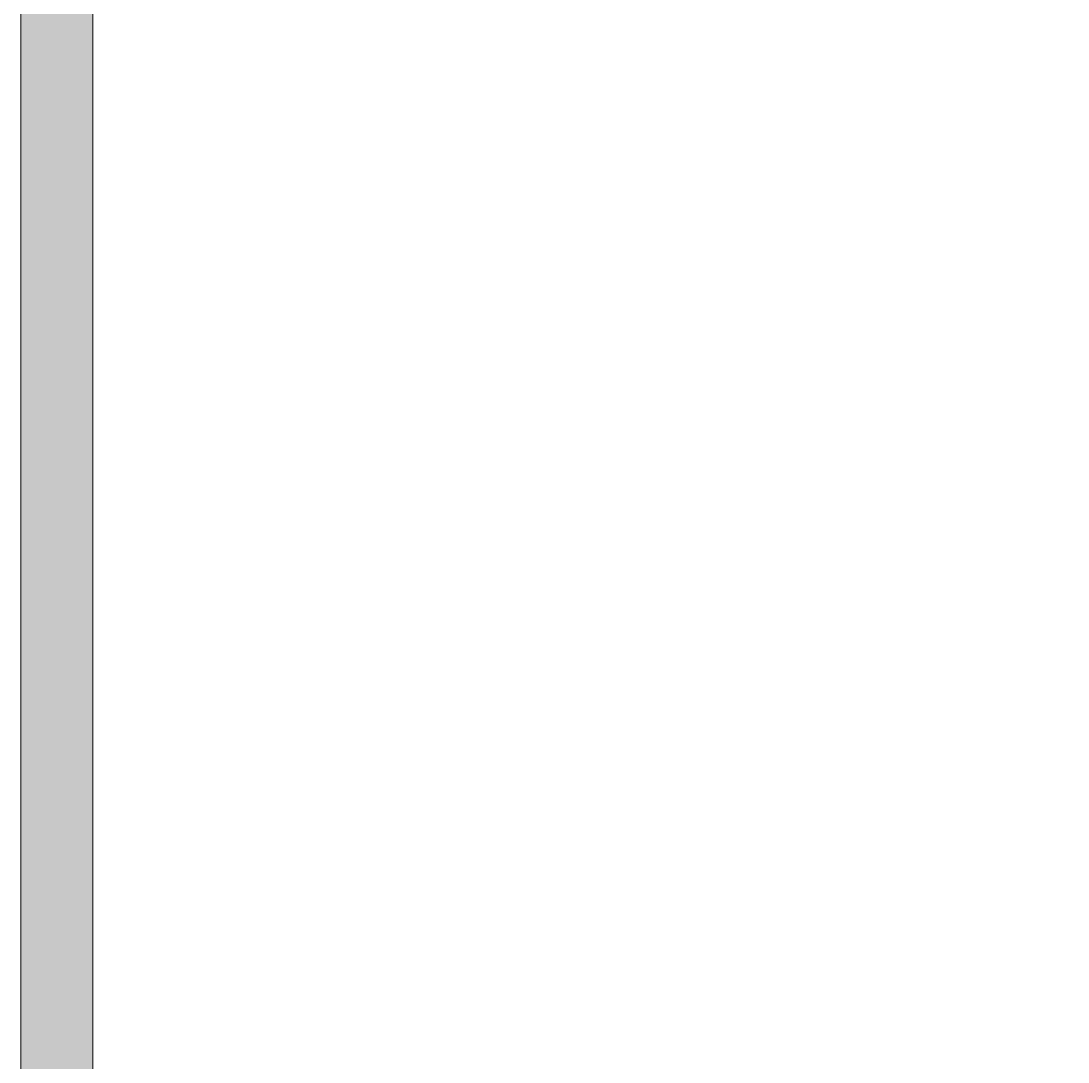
# Model space of a CAD drawing. Header units: millimetres. Extents: x -11245 to 8231, y -22520 to -3800.
# Drawn here: x -6069 to -5487, y -11307 to -10728 of the extents above; entities that cross this region are included whole.
import ezdxf

# ---------------------------------------------------------------- set-up
doc = ezdxf.new("R2010")
doc.units = ezdxf.units.MM
doc.layers.add('A-DETL-GENF', color=92, linetype='Continuous', lineweight=9)
doc.layers.add('A-DETL-THIN', color=151, linetype='Continuous', lineweight=9)

msp = doc.modelspace()

# ---------------------------------------------------------------- hatches: boundary and pattern name
at = {"layer": 'A-DETL-GENF'}
h = msp.add_hatch(color=133, dxfattribs=at)
h.paths.add_polyline_path([(-6068.766, -15679.651), (-6028.766, -15679.651), (-6028.766, -14179.651), (-6068.766, -14179.651), (-6068.766, -15024.455)])
h.paths.add_polyline_path([(-4794.482, -15679.651), (-4794.482, -14179.651), (-4834.482, -14179.651), (-4834.482, -15679.651)])
h.paths.add_polyline_path([(-3607.194, -15679.651), (-3567.194, -15679.651), (-3567.194, -14179.651), (-3607.194, -14179.651), (-3607.194, -14265.6)])
h.paths.add_polyline_path([(-6028.766, -11779.651), (-6028.766, -10279.651), (-6068.766, -10279.651), (-6068.766, -11779.651)])
h.paths.add_polyline_path([(-3567.194, -11779.651), (-3567.194, -10279.651), (-3607.194, -10279.651), (-3607.194, -11779.651)])
h.paths.add_polyline_path([(-5188.727, -11126.515), (-5140.513, -11126.515), (-5093.699, -11114.977), (-5051.007, -11092.57), (-5014.918, -11060.598), (-4987.529, -11020.918), (-4970.432, -10975.837), (-4964.62, -10927.974), (-4970.432, -10880.111), (-4987.529, -10835.029), (-5014.918, -10795.349), (-5051.799, -10762.961), (-5093.699, -10740.97), (-5140.513, -10729.432), (-5188.727, -10729.432), (-5235.541, -10740.97), (-5278.233, -10763.377), (-5314.322, -10795.349), (-5341.711, -10835.029), (-5358.808, -10880.111), (-5364.62, -10927.974), (-5358.808, -10975.837), (-5341.711, -11020.918), (-5314.322, -11060.598), (-5278.233, -11092.57), (-5235.541, -11114.977)])
h.paths.add_polyline_path([(-3814.62, -7766.651), (-3814.62, -7736.651), (-5814.62, -7736.651), (-5814.62, -7766.651), (-3992.594, -7766.651)])
h.paths.add_polyline_path([(-5814.62, -6126.651), (-3814.62, -6126.651), (-3814.62, -6096.651), (-5814.62, -6096.651), (-5814.62, -6107.903)])

# ---------------------------------------------------------------- linework, layer by layer
at = {"layer": 'A-DETL-THIN'}
for p, q in [((-6068.766, -10279.651), (-6068.766, -11779.651)), ((-6028.766, -11779.651), (-6028.766, -10279.651))]:
    msp.add_line(p, q, dxfattribs=at)

doc.saveas('drawing.dxf')
